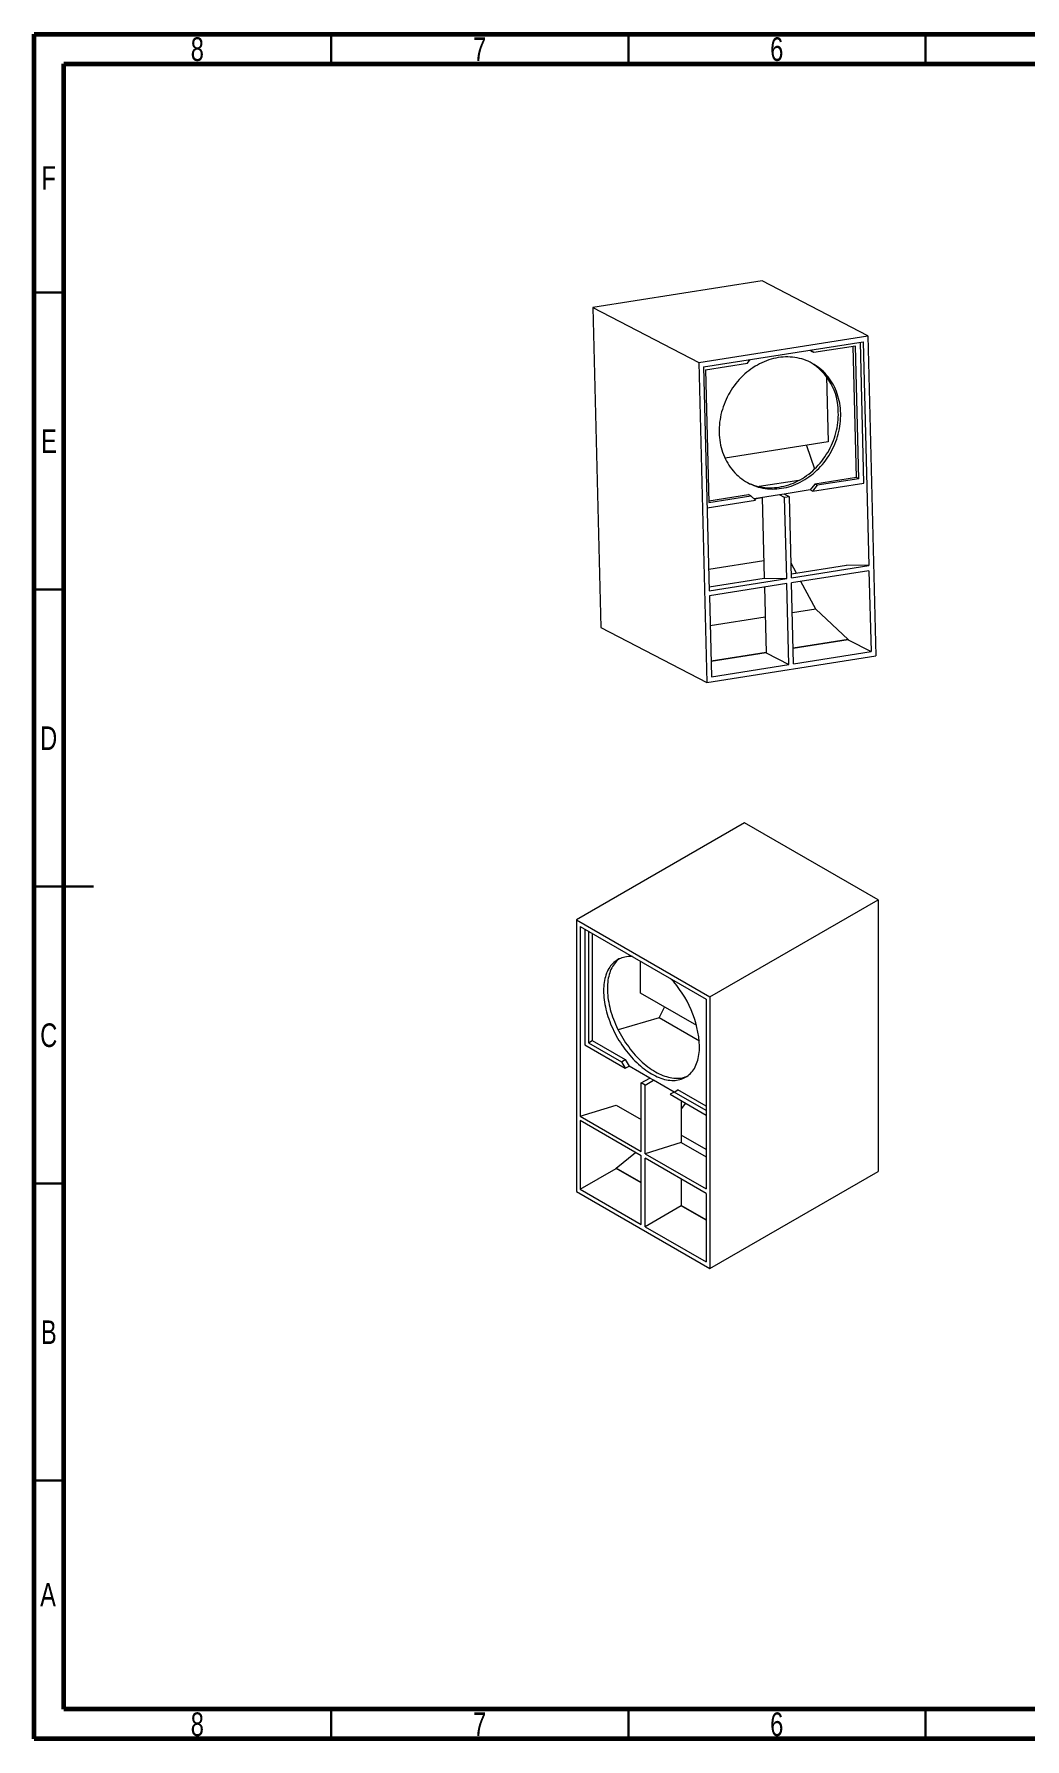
# Model space of a CAD drawing. Header units: millimetres. Extents: x 0.015 to 0.415, y 0.005 to 0.292.
# Drawn here: x 0.015 to 0.1817, y 0.005 to 0.292 of the extents above; entities that cross this region are included whole.
import ezdxf

# ---------------------------------------------------------------- set-up
doc = ezdxf.new("R2010")
doc.units = ezdxf.units.MM
doc.styles.add('SLDTEXTSTYLE0', font='TXT', dxfattribs={"width": 0.75})

msp = doc.modelspace()

# ---------------------------------------------------------------- linework, layer by layer
at = {"color": 7, "linetype": 'Continuous', "lineweight": 60}
for p, q in [((0.015, 0.005000000000000001), (0.015, 0.292)), ((0.015, 0.292), (0.415, 0.292)), ((0.02, 0.01), (0.02, 0.287)), ((0.02, 0.287), (0.41, 0.287)), ((0.41, 0.01), (0.02, 0.01)), ((0.415, 0.005000000000000001), (0.015, 0.005000000000000001))]:
    msp.add_line(p, q, dxfattribs=at)
at = {"color": 7, "linetype": 'Continuous', "lineweight": 30}
for p, q in [((0.06499999999999997, 0.287), (0.06499999999999997, 0.292)), ((0.115, 0.287), (0.115, 0.292)), ((0.165, 0.287), (0.165, 0.292)), ((0.02, 0.2485), (0.015, 0.2485)), ((0.02, 0.1985), (0.015, 0.1985)), ((0.015, 0.1485), (0.025, 0.1485)), ((0.02, 0.1485), (0.015, 0.1485)), ((0.02, 0.09849999999999999), (0.015, 0.09849999999999999)), ((0.02, 0.04849999999999999), (0.015, 0.04849999999999999)), ((0.06499999999999997, 0.01), (0.06499999999999997, 0.005000000000000001)), ((0.115, 0.01), (0.115, 0.005000000000000001)), ((0.165, 0.01), (0.165, 0.005000000000000001))]:
    msp.add_line(p, q, dxfattribs=at)
at = {"color": 7, "linetype": 'Continuous', "lineweight": 15}
for p, q in [((0.137481289473212, 0.250470158397093), (0.1090173702700463, 0.2459793879883257)), ((0.1552901172929815, 0.241212748700385), (0.137481289473212, 0.250470158397093)), ((0.1090173702700463, 0.2459793879883257), (0.1103766875939757, 0.1920768100874529)), ((0.1090173702700463, 0.2459793879883257), (0.1268261980898158, 0.2367219782916178)), ((0.1268261980898158, 0.2367219782916178), (0.1552901172929815, 0.241212748700385)), ((0.1552901172929815, 0.241212748700385), (0.1566494346169108, 0.1873101707995122)), ((0.1276536268800508, 0.2359827841367879), (0.1545063808453014, 0.2402193599941154)), ((0.1458057323857256, 0.2385802710900138), (0.1455523086920601, 0.2388066704071077)), ((0.1462064310116704, 0.2383719793718379), (0.1456947050245486, 0.238829136365913)), ((0.1462064310116704, 0.2383719793718379), (0.1458057323857256, 0.2385802710900138)), ((0.1532329016325777, 0.2394805500545053), (0.1462064310116704, 0.2383719793718379)), ((0.1533953487551179, 0.2173577737851768), (0.1528390228275175, 0.2394184075480648)), ((0.1537960473810627, 0.2171494820670009), (0.1532329016325777, 0.2394805500545053)), ((0.1546234761712976, 0.216410287912171), (0.1540249734168945, 0.2401434080417992)), ((0.1545063808453014, 0.2402193599941154), (0.1554566892958699, 0.2025356827652016)), ((0.1268261980898158, 0.2367219782916178), (0.1281855154137451, 0.182819400390745)), ((0.1276536268800508, 0.2359827841367879), (0.1286039353306192, 0.1982991069078741)), ((0.1279913129052421, 0.2354981687486174), (0.1350177835261493, 0.2366067394312848)), ((0.1279913129052421, 0.2354981687486174), (0.1285544586537271, 0.213167100761113)), ((0.1350177835261493, 0.2366067394312848), (0.1355024878439898, 0.2372211038603579)), ((0.1483273373167438, 0.2343469309081588), (0.1486049468266579, 0.223338560772103)), ((0.1486049468266579, 0.223338560772103), (0.1312559117916706, 0.2206013926189865)), ((0.1449669628270205, 0.2227645937517314), (0.1463319194591511, 0.2187960818544868)), ((0.1436963049638769, 0.2168743624137703), (0.1370124583031374, 0.2158198477284754)), ((0.1455851416865305, 0.2152558143962398), (0.1411991918722063, 0.214563840339543)), ((0.1463688781342106, 0.2162492031025094), (0.1455851416865305, 0.2152558143962398)), ((0.1459858403124753, 0.2150475226780639), (0.1455851416865305, 0.2152558143962398)), ((0.1459858403124753, 0.2150475226780639), (0.1546234761712976, 0.216410287912171)), ((0.1467695767601554, 0.2160409113843335), (0.1459858403124753, 0.2150475226780639)), ((0.1533953487551179, 0.2173577737851768), (0.1463688781342106, 0.2162492031025094)), ((0.1467695767601554, 0.2160409113843335), (0.1463688781342106, 0.2162492031025094)), ((0.1537960473810627, 0.2171494820670009), (0.1467695767601554, 0.2160409113843335)), ((0.1537960473810627, 0.2171494820670009), (0.1533953487551179, 0.2173577737851768)), ((0.1282521296344539, 0.2122496640071596), (0.1364083580648693, 0.2135364772889504)), ((0.1285476388328424, 0.2134375349857294), (0.1351802306486895, 0.2144839631619563)), ((0.1285544586537271, 0.213167100761113), (0.1355809292746343, 0.2142756714437803)), ((0.1355809292746343, 0.2142756714437803), (0.1351802306486895, 0.2144839631619563)), ((0.1355809292746343, 0.2142756714437803), (0.1364083580648693, 0.2135364772889504)), ((0.1403936092532487, 0.2144367430638232), (0.136150055771413, 0.2137672349659317)), ((0.1375070087180737, 0.2139079076923101), (0.1362198990336514, 0.2137048395890604)), ((0.1375051646828075, 0.2139810313499261), (0.1378471700697985, 0.2004190972155819)), ((0.1411991918722063, 0.214563840339543), (0.1403936092532487, 0.2144367430638232)), ((0.1412840506442372, 0.2139738725789878), (0.1403936092532487, 0.2144367430638232)), ((0.1420896332631947, 0.2141009698547076), (0.1411991918722063, 0.214563840339543)), ((0.1420896332631947, 0.2141009698547076), (0.1412840506442372, 0.2139738725789878)), ((0.1416275210037658, 0.200353846198678), (0.1412840506442372, 0.2139738725789878)), ((0.1424331036227233, 0.2004809434743978), (0.1420896332631947, 0.2141009698547076)), ((0.1377744963909392, 0.2033009104368947), (0.1285146415217009, 0.2018399773187445)), ((0.1432540363614745, 0.2012721419060726), (0.1423716953556748, 0.202916036325839)), ((0.1424164834926643, 0.2011400006639554), (0.1516763383619026, 0.2026009337821056)), ((0.1424331036227233, 0.2004809434743978), (0.1554566892958699, 0.2025356827652016)), ((0.1554785354671473, 0.2016693913346519), (0.1424549497940008, 0.199614652043848)), ((0.1554566892958699, 0.2025356827652016), (0.1516763383619026, 0.2026009337821056)), ((0.1554785354671473, 0.2016693913346519), (0.1558220058266759, 0.1880493649543421)), ((0.1285873152005603, 0.1989581640974318), (0.1378471700697985, 0.2004190972155819)), ((0.1286039353306192, 0.1982991069078741), (0.1416275210037658, 0.200353846198678)), ((0.1416493671750432, 0.1994875547681282), (0.1286257815018967, 0.1974328154773244)), ((0.1378471700697985, 0.2004190972155819), (0.1416275210037658, 0.200353846198678)), ((0.1378856363711349, 0.1988937485954745), (0.138162601493064, 0.1879109311195308)), ((0.1419928375345718, 0.1858675283878184), (0.1416493671750432, 0.1994875547681282)), ((0.1427984201535293, 0.1859946256635382), (0.1424549497940008, 0.199614652043848)), ((0.1465250110503069, 0.1951779708284233), (0.1440118351290022, 0.1998602828209158)), ((0.1286257815018967, 0.1974328154773244), (0.1289692518614252, 0.1838127890970145)), ((0.1465250110503069, 0.1951779708284233), (0.1425825200493809, 0.19455596154722)), ((0.1465250110503069, 0.1951779708284233), (0.151991769785168, 0.1900927676860545)), ((0.1380132066265151, 0.1938350580988464), (0.1287533517572768, 0.1923741249806963)), ((0.1103766875939757, 0.1920768100874529), (0.1281855154137451, 0.182819400390745)), ((0.151991769785168, 0.1900927676860545), (0.1427319149159298, 0.1886318345679043)), ((0.1519931078454254, 0.1900397080391343), (0.1427332529761872, 0.1885787749209842)), ((0.151991769785168, 0.1900927676860545), (0.1519931078454254, 0.1900397080391343)), ((0.1519931078454254, 0.1900397080391343), (0.1558220058266759, 0.1880493649543421)), ((0.1281855154137451, 0.182819400390745), (0.1566494346169108, 0.1873101707995122)), ((0.138162601493064, 0.1879109311195308), (0.1289027466238257, 0.1864499980013807)), ((0.1381639395533214, 0.1878578714726106), (0.1289040846840831, 0.1863969383544605)), ((0.138162601493064, 0.1879109311195308), (0.1381639395533214, 0.1878578714726106)), ((0.1381639395533214, 0.1878578714726106), (0.1419928375345718, 0.1858675283878184)), ((0.1427984201535293, 0.1859946256635382), (0.1558220058266759, 0.1880493649543421)), ((0.1289692518614252, 0.1838127890970145), (0.1419928375345718, 0.1858675283878184)), ((0.1345211594635144, 0.1592233362100547), (0.1062368882160524, 0.1428951739736005)), ((0.1570071551052465, 0.1462424472320736), (0.1345211594635144, 0.1592233362100547)), ((0.1287228838577846, 0.1299142849956195), (0.1570071551052465, 0.1462424472320736)), ((0.1570071551052465, 0.1462424472320736), (0.1570071551052465, 0.1005161617664716)), ((0.1062368882160524, 0.1428951739736005), (0.1287228838577846, 0.1299142849956195)), ((0.1062368882160524, 0.1428951739736005), (0.1062368882160524, 0.09716888850799854)), ((0.1068732843191203, 0.1417929035925831), (0.1280864877547167, 0.1295467819152425)), ((0.1068732843191203, 0.1417929035925831), (0.1068732843191203, 0.109825330807256)), ((0.1076511017784255, 0.1413438791310807), (0.1076511017784255, 0.1218284077569419)), ((0.1082874978814934, 0.1409764954807604), (0.1082874978814934, 0.1221959108373188)), ((0.1089238939845613, 0.1406091118304402), (0.1089238939845613, 0.1225632944876391)), ((0.1170556219682066, 0.1305236849481059), (0.1170556219682066, 0.1359147651874596)), ((0.1264880557284081, 0.1250784568432807), (0.1170556219682066, 0.1305236849481059)), ((0.1280864877547167, 0.1295467819152425), (0.1280864877547167, 0.09757920912991538)), ((0.1287228838577846, 0.1299142849956195), (0.1287228838577846, 0.08418799953001745)), ((0.1201653163851919, 0.1263902949135045), (0.1132567705013438, 0.1243911487007023)), ((0.1201653163851919, 0.1263902949135045), (0.1210892261274303, 0.1281951348315689)), ((0.126939612635439, 0.1224795769302097), (0.1201653163851919, 0.1263902949135045)), ((0.1076511017784255, 0.1218284077569419), (0.1144746822168757, 0.1178892386173973)), ((0.1082874978814934, 0.1221959108373188), (0.1089238939845613, 0.1225632944876391)), ((0.1082874978814934, 0.1221959108373188), (0.1138382861138078, 0.1189915089984147)), ((0.1089238939845613, 0.1225632944876391), (0.1144746822168757, 0.1193588926487349)), ((0.1138382861138078, 0.1189915089984147), (0.1144746822168757, 0.1193588926487349)), ((0.1138382861138078, 0.1189915089984147), (0.1144746822168757, 0.1178892386173973)), ((0.1144746822168757, 0.1193588926487349), (0.1151110783199436, 0.1182566222677175)), ((0.1144746822168757, 0.1178892386173973), (0.1151110783199436, 0.1182566222677175)), ((0.1185759015477577, 0.1162564223937519), (0.1151110783199436, 0.1182566222677175)), ((0.1171616879853846, 0.1154400142819292), (0.1185759015477577, 0.1162564223937519)), ((0.1171616879853846, 0.1038859617937458), (0.1171616879853846, 0.1154400142819292)), ((0.1177980840884525, 0.115072630631609), (0.1171616879853846, 0.1154400142819292)), ((0.1177980840884525, 0.115072630631609), (0.1192122976508256, 0.1158890387434317)), ((0.1177980840884525, 0.1035185781434256), (0.1177980840884525, 0.115072630631609)), ((0.1192122976508256, 0.1158890387434317), (0.1185759015477577, 0.1162564223937519)), ((0.1226770174547792, 0.1138888985747898), (0.1192122976508256, 0.1158890387434317)), ((0.1226771208786396, 0.1138889582995228), (0.1220407247755717, 0.1135214552191458)), ((0.1220407247755717, 0.1135214552191458), (0.1280864877547167, 0.1100313105411037)), ((0.1226771208786396, 0.1138889582995228), (0.1233135169817075, 0.114256341949843)), ((0.1280864877547167, 0.1107661972718009), (0.1226771208786396, 0.1138889582995228)), ((0.1280864877547167, 0.1115009645724413), (0.1233135169817075, 0.114256341949843)), ((0.1238792024066568, 0.1124601246737763), (0.1238792024066568, 0.1053960514004917)), ((0.1246006995554883, 0.1120436132354511), (0.1238792024066568, 0.1110839152732004)), ((0.1068732843191203, 0.109825330807256), (0.1129544026373246, 0.1117028040643222)), ((0.1068732843191203, 0.109825330807256), (0.1171616879853846, 0.1038859617937458)), ((0.1171616879853846, 0.1031510750630486), (0.1068732843191203, 0.1090904440765589)), ((0.1068732843191203, 0.1090904440765589), (0.1068732843191203, 0.0975363915883755)), ((0.1129544026373246, 0.1117028040643222), (0.1171616879853846, 0.1092739899316496)), ((0.1280864877547167, 0.104204190830647), (0.1238792024066568, 0.1066330049633195)), ((0.1129544026373246, 0.1010919576849334), (0.1162087940742254, 0.103701169008882)), ((0.1238792024066568, 0.1053960514004917), (0.1177980840884525, 0.1035185781434256)), ((0.1177980840884525, 0.1035185781434256), (0.1280864877547167, 0.09757920912991538)), ((0.1238792024066568, 0.1053960514004917), (0.1280864877547167, 0.1029672372678192)), ((0.1068732843191203, 0.0975363915883755), (0.1129544026373246, 0.1010469464692131)), ((0.1129544026373246, 0.1010469464692131), (0.1129544026373246, 0.1010919576849334)), ((0.1171616879853846, 0.09866314355226087), (0.1129544026373246, 0.1010919576849334)), ((0.1171616879853846, 0.09861813233654058), (0.1129544026373246, 0.1010469464692131)), ((0.1171616879853846, 0.09159702257486528), (0.1171616879853846, 0.1031510750630486)), ((0.1177980840884525, 0.09122963892454505), (0.1177980840884525, 0.1027836914127284)), ((0.1280864877547167, 0.0968443223992182), (0.1177980840884525, 0.1027836914127284)), ((0.1287228838577846, 0.08418799953001745), (0.1570071551052465, 0.1005161617664716)), ((0.1238792024066568, 0.09927313653189075), (0.1238792024066568, 0.09478520502110298)), ((0.1062368882160524, 0.09716888850799854), (0.1287228838577846, 0.08418799953001745)), ((0.1068732843191203, 0.0975363915883755), (0.1171616879853846, 0.09159702257486528)), ((0.1238792024066568, 0.09474019380538269), (0.1177980840884525, 0.09122963892454505)), ((0.1238792024066568, 0.09478520502110298), (0.1238792024066568, 0.09474019380538269)), ((0.1280864877547167, 0.09235639088843044), (0.1238792024066568, 0.09478520502110298)), ((0.1280864877547167, 0.09231137967271015), (0.1238792024066568, 0.09474019380538269)), ((0.1280864877547167, 0.0968443223992182), (0.1280864877547167, 0.08529026991103485)), ((0.1177980840884525, 0.09122963892454505), (0.1280864877547167, 0.08529026991103485))]:
    msp.add_line(p, q, dxfattribs=at)
at = {"color": 7, "linetype": 'Continuous', "lineweight": 15, "flags": 128}
for points in [[(0.1507194053189738, 0.2281455464316506), (0.1507006333881317, 0.2285760462020825), (0.15066612199797, 0.229003394382026), (0.1506159243625508, 0.2294269320315623), (0.1505501178829897, 0.2298460060863347), (0.1504688040281084, 0.2302599703645257), (0.1503721081779772, 0.230668186563223), (0.1502601794305885, 0.2310700252426364), (0.150133190371958, 0.231464866796648), (0.1499913368100098, 0.2318521024082004), (0.1498348374726546, 0.2322311349880477), (0.1496639336705274, 0.2326013800954249), (0.1494788889249035, 0.2329622668392121), (0.1492799885613686, 0.233313238758208), (0.1490675392698666, 0.2336537546791526), (0.1488418686318063, 0.2339832895511768), (0.1486033246149547, 0.2343013352553931), (0.1483522750368957, 0.234607401388378), (0.1480891069978824, 0.2349010160183385), (0.147814226283956, 0.235181726412797), (0.1475280567412537, 0.2354490997366714), (0.1472310396224684, 0.2357027237196758), (0.1469236329064689, 0.2359422072920117), (0.1466063105921301, 0.2361671811873685), (0.1462795619674607, 0.2363772985123059), (0.1459438908551567, 0.2365722352811387), (0.1455998148357434, 0.2367516909154985), (0.1452478644495036, 0.2369153887078043), (0.1448885823784229, 0.2370630762479256), (0.1445225226094138, 0.2371945258123799), (0.1441502495801075, 0.2373095347154666), (0.1437723373085323, 0.2374079256217932), (0.1433893685080192, 0.2374895468197135), (0.1430019336887007, 0.2375542724552564), (0.1426106302469862, 0.2376020027261834), (0.1422160615444206, 0.2376326640358762), (0.1418188359773444, 0.2376462091068176), (0.1414195660387905, 0.23764261705349), (0.1410188673740645, 0.2376218934145793), (0.1406173578314642, 0.2375840701444347), (0.1402156565096023, 0.237529205563797), (0.1398143828028012, 0.2374573842698732), (0.1394141554460319, 0.2373687170058927), (0.1390155915608695, 0.2372633404903497), (0.1386193057039364, 0.2371414172061935), (0.1382259089193006, 0.2370031351502911), (0.1378360077962901, 0.2368487075435496), (0.137450203534176, 0.2366783725021457), (0.1370690910151667, 0.236492392670367), (0.1366932578871431, 0.236291054815634), (0.1363232836575475, 0.2360746693863255), (0.1359597387998259, 0.2358435700330896), (0.1356031838737984, 0.2355981130943784), (0.1352541686613175, 0.2353386770470005), (0.1349132313185436, 0.2350656619225366), (0.1345808975461477, 0.2347794886905201), (0.1342576797787188, 0.2344805986093325), (0.1339440763946269, 0.2341694525458149), (0.13364057094756, 0.2338465302646452), (0.1333476314209188, 0.2335123296885748), (0.1330657095062208, 0.2331673661306688), (0.1327952399066243, 0.2328121714997301), (0.1325366396666479, 0.2324472934801344), (0.1322903075291179, 0.2320732946873412), (0.1320566233203359, 0.231690751800381), (0.131835947364414, 0.2313002546726581), (0.1316286199276814, 0.2309024054224397), (0.131434960694018, 0.2304978175044331), (0.1312552682719256, 0.2300871147638825), (0.1310898197340946, 0.2296709304746457), (0.1309388701901784, 0.229249906362731), (0.1308026523934326, 0.2288246916168026), (0.1306813763818267, 0.2283959418871783), (0.1305752291541802, 0.2279643182748651), (0.1304843743818244, 0.2275304863121883), (0.1304089521562331, 0.2270951149365896), (0.1303490787730114, 0.2266588754591738), (0.1303048465525765, 0.2262224405295959), (0.1302763236978063, 0.2257864830988839), (0.1302635541888755, 0.2253516753817969), (0.1302665577154413, 0.2249186878203194), (0.1302853296462834, 0.2244881880498876), (0.1303198410364452, 0.2240608398699441), (0.1303700386718643, 0.2236373022204077), (0.1304358451514254, 0.2232182281656354), (0.1305171590063068, 0.2228042638874444), (0.1306138548564379, 0.2223960476887471), (0.1307257836038266, 0.2219942090093337), (0.1308527726624571, 0.221599367455322), (0.1309946262244053, 0.2212121318437697), (0.1311511255617605, 0.2208330992639224), (0.1313220293638878, 0.2204628541565452), (0.1315070741095116, 0.220101967412758), (0.1317059744730465, 0.2197509954937621), (0.1319184237645486, 0.2194104795728175), (0.1321440944026089, 0.2190809447007933), (0.1323826384194605, 0.218762898996577), (0.1326336879975194, 0.2184568328635921), (0.1328968560365328, 0.2181632182336316), (0.1331717367504592, 0.2178825078391731), (0.1334579062931615, 0.2176151345152988), (0.1337549234119468, 0.2173615105322943), (0.1340623301279463, 0.2171220269599584), (0.1343796524422851, 0.2168970530646017), (0.1347064010669545, 0.2166869357396642), (0.1350420721792585, 0.2164919989708314), (0.1353861481986718, 0.2163125433364716), (0.1357380985849116, 0.2161488455441658), (0.1360973806559922, 0.2160011580040446), (0.1364634404250014, 0.2158697084395902), (0.1368357134543077, 0.2157546995365035), (0.1372136257258829, 0.215656308630177), (0.137596594526396, 0.2155746874322567), (0.1379840293457145, 0.2155099617967137), (0.138375332787429, 0.2154622315257868), (0.1387699014899946, 0.215431570216094), (0.1391671270570708, 0.2154180251451526), (0.1395663969956247, 0.2154216171984801), (0.1399670956603507, 0.2154423408373908), (0.140368605202951, 0.2154801641075355), (0.1407703065248129, 0.2155350286881731), (0.141171580231614, 0.2156068499820969), (0.1415718075883833, 0.2156955172460775), (0.1419703714735457, 0.2158008937616205), (0.1423666573304788, 0.2159228170457766), (0.1427600541151146, 0.2160610991016791), (0.1431499552381251, 0.2162155267084206), (0.1435357595002392, 0.2163858617498245), (0.1439168720192485, 0.2165718415816032), (0.1442927051472721, 0.2167731794363362), (0.1446626793768676, 0.2169895648656447), (0.1450262242345893, 0.2172206642188806), (0.1453827791606168, 0.2174661211575918), (0.1457317943730977, 0.2177255572049697), (0.1460727317158716, 0.2179985723294336), (0.1464050654882675, 0.2182847455614501), (0.1467282832556964, 0.2185836356426377), (0.1470418866397882, 0.2188947817061553), (0.1473453920868552, 0.219217703987325), (0.1476383316134963, 0.2195519045633954), (0.1479202535281944, 0.2198968681213014), (0.1481907231277908, 0.2202520627522402), (0.1484493233677672, 0.2206169407718358), (0.1486956555052972, 0.220990939564629), (0.1489293397140792, 0.2213734824515893), (0.1491500156700011, 0.2217639795793122), (0.1493573431067338, 0.2221618288295305), (0.1495510023403971, 0.2225664167475372), (0.1497306947624895, 0.2229771194880877), (0.1498961433003205, 0.2233933037773245), (0.1500470928442368, 0.2238143278892392), (0.1501833106409825, 0.2242395426351677), (0.1503045866525884, 0.2246682923647919), (0.1504107338802349, 0.2250999159771051), (0.1505015886525907, 0.225533747939782), (0.150577010878182, 0.2259691193153806), (0.1506368842614037, 0.2264053587927964), (0.1506811164818386, 0.2268417937223743), (0.1507096393366088, 0.2272777511530864), (0.1507224088455396, 0.2277125588701733), (0.1507194053189738, 0.2281455464316506)], [(0.1350244780965382, 0.2165017164426493), (0.1353373999589668, 0.2163571372623417), (0.1356966820300474, 0.2162094497222205), (0.1360627417990565, 0.2160780001577662), (0.1364350148283629, 0.2159629912546794), (0.1368129270999381, 0.2158646003483529), (0.1371958959004511, 0.2157829791504326), (0.1375833307197697, 0.2157182535148896), (0.1379746341614842, 0.2156705232439627), (0.1383692028640498, 0.2156398619342699), (0.138766428431126, 0.2156263168633285), (0.1391656983696799, 0.2156299089166561), (0.1395663970344059, 0.2156506325555668), (0.1399679065770062, 0.2156884558257114), (0.1403696078988681, 0.2157433204063491), (0.1407708816056692, 0.2158151417002729), (0.1411711089624385, 0.2159038089642534), (0.1415696728476009, 0.2160091854797964), (0.141965958704534, 0.2161311087639526), (0.1423593554891698, 0.2162693908198551), (0.1427492566121802, 0.2164238184265965), (0.1431350608742944, 0.2165941534680004), (0.1435161733933036, 0.2167801332997791), (0.1438920065213273, 0.2169814711545121), (0.1442619807509228, 0.2171978565838206), (0.1446255256086445, 0.2174289559370566), (0.144982080534672, 0.2176744128757677), (0.1453310957471529, 0.2179338489231456), (0.1456720330899267, 0.2182068640476095), (0.1460043668623227, 0.218493037279626), (0.1463275846297516, 0.2187919273608137), (0.1466411880138434, 0.2191030734243312), (0.1469446934609104, 0.219425995705501), (0.1472376329875515, 0.2197601962815713), (0.1475195549022495, 0.2201051598394773), (0.147790024501846, 0.2204603544704161), (0.1480486247418224, 0.2208252324900117), (0.1482949568793524, 0.2211992312828049), (0.1485286410881344, 0.2215817741697652), (0.1487493170440563, 0.2219722712974881), (0.148956644480789, 0.2223701205477064), (0.1491503037144523, 0.2227747084657131), (0.1493299961365447, 0.2231854112062636), (0.1494954446743757, 0.2236015954955004), (0.1496463942182919, 0.2240226196074151), (0.1497826120150377, 0.2244478343533436), (0.1499038880266436, 0.2248765840829678), (0.1500100352542901, 0.2253082076952811), (0.1501008900266459, 0.2257420396579579), (0.1501763122522372, 0.2261774110335566), (0.1502361856354589, 0.2266136505109723), (0.1502804178558938, 0.2270500854405502), (0.150308940710664, 0.2274860428712623), (0.1503217102195948, 0.2279208505883492), (0.150318706693029, 0.2283538381498266)], [(0.1157102497859523, 0.1366914320164568), (0.1155118752813896, 0.1367040556494024), (0.1152264488303224, 0.1367089613915585), (0.1149466776309044, 0.1366977856458779), (0.1146729930700467, 0.1366705456445502), (0.1144058171495053, 0.1366272833896832), (0.1141455618351842, 0.1365680655885381), (0.1138926284219145, 0.1364929835506722), (0.1136474069146864, 0.1364021530471457), (0.1134102754272901, 0.1362957141320116), (0.1131815995992916, 0.1361738309263621), (0.1129617320322428, 0.1360366913652661), (0.1127510117459958, 0.1358845069079868), (0.1125497636559587, 0.1357175122119267), (0.1123582980720995, 0.1355359647708031), (0.112176910220471, 0.1353401445176114), (0.112005879787993, 0.1351303533929888), (0.1118454704911959, 0.1349069148796433), (0.1116959296695886, 0.1346701735035674), (0.1115574879042792, 0.1344204943028038), (0.1114303586624353, 0.1341582622645828), (0.1113147379681333, 0.1338838817317004), (0.1112108041001034, 0.1335977757790509), (0.1111187173168369, 0.1333003855612758), (0.111038619609479, 0.1329921696325357), (0.1109706344828889, 0.1326736032394528), (0.110914866765204, 0.132345177588315), (0.1108714024462029, 0.1320073990876717), (0.1108403085447153, 0.1316607885674881), (0.1108216330052833, 0.1313058804760636), (0.1108154046242353, 0.1309432220559508), (0.1108216330052833, 0.1305733725001476), (0.1108403085447153, 0.1301969020898619), (0.110871402446203, 0.129814391315179), (0.110914866765204, 0.1294264299799888), (0.1109706344828889, 0.1290336162925499), (0.111038619609479, 0.1286365559430968), (0.1111187173168369, 0.1282358611699089), (0.1112108041001034, 0.1278321498152833), (0.1113147379681333, 0.1274260443728675), (0.1114303586624353, 0.1270181710278184), (0.1115574879042793, 0.1266091586912708), (0.1116959296695887, 0.1261996380306021), (0.111845470491196, 0.1257902404969881), (0.1120058797879931, 0.1253815973517522), (0.1121769102204711, 0.124974338693005), (0.1123582980720996, 0.1245690924840799), (0.1125497636559588, 0.1241664835852579), (0.1127510117459959, 0.1237671327902796), (0.1129617320322429, 0.1233716558691252), (0.1131815995992917, 0.1229806626185424), (0.1134102754272902, 0.1225947559217839), (0.1136474069146865, 0.1222145308190049), (0.1138926284219146, 0.1218405735897547), (0.1141455618351843, 0.1214734608489759), (0.1144058171495054, 0.1211137586579057), (0.1146729930700468, 0.1207620216512513), (0.1149466776309045, 0.1204187921819823), (0.1152264488303225, 0.1200845994850627), (0.1155118752813897, 0.1197599588614083), (0.1158025168772065, 0.1194453708833304), (0.1160979254694985, 0.1191413206226894), (0.1163976455596278, 0.1188482769029491), (0.1167012150009397, 0.1185666915762853), (0.1170081657113588, 0.1182969988268619), (0.1173180243951379, 0.1180396145013507), (0.1176303132726456, 0.1177949354677262), (0.1179445508170679, 0.1175633390033235), (0.1182602524968877, 0.1173451822131043), (0.1185769315229973, 0.1171408014790267), (0.1188940995992917, 0.1169505119413689), (0.1192112676755861, 0.1167746070128056), (0.1195279467016957, 0.1166133579259866), (0.1198436483815155, 0.1164670133153163), (0.1201578859259378, 0.1163357988335772), (0.1204701748034455, 0.1162199168039894), (0.1207800334872246, 0.1161195459082432), (0.1210869841976437, 0.1160348409109849), (0.1213905536389556, 0.1159659324211807), (0.1216902737290849, 0.1159129266907272), (0.1219856823213768, 0.115875905450619), (0.1222763239171937, 0.1158549257849249), (0.1225617503682608, 0.1158500200427688), (0.1228415215676789, 0.1158611957884495), (0.1231152061285365, 0.1158884357897771), (0.123382382049078, 0.1159316980446442), (0.1236426373633991, 0.1159909158457892), (0.1238955707766688, 0.1160659978836552), (0.1241407922838968, 0.1161568283871817), (0.1243779237712931, 0.1162632673023158), (0.1246065995992917, 0.1163851505079652), (0.1248264671663405, 0.1165222900690612), (0.1250371874525875, 0.1166744745263405), (0.1252384355426246, 0.1168414692224006), (0.1254299011264837, 0.1170230166635242), (0.1256112889781122, 0.1172188369167159), (0.1257823194105902, 0.1174286280413386), (0.1259427287073873, 0.1176520665546841), (0.1260922695289946, 0.1178888079307599), (0.126230711294304, 0.1181384871315236), (0.1263578405361479, 0.1184007191697446), (0.1264734612304499, 0.118675099702627), (0.1265773950984798, 0.1189612056552765), (0.1266694818817463, 0.1192585958730516), (0.1267495795891042, 0.1195668118017917), (0.1268175647156944, 0.1198853781948746), (0.1268733324333792, 0.1202138038460124), (0.1269167967523803, 0.1205515823466557), (0.1269478906538679, 0.1208981928668393), (0.1269665661932999, 0.1212531009582638), (0.1269727945743479, 0.1216157593783764), (0.1269727945743479, 0.1216157593783764)], [(0.1135091287569366, 0.1363424312678579), (0.1133874078490637, 0.1362518905583071), (0.1131861597590266, 0.1360848958622469), (0.1129946941751675, 0.1359033484211233), (0.1128133063235389, 0.1357075281679317), (0.1126422758910609, 0.135497737043309), (0.1124818665942638, 0.1352742985299635), (0.1123323257726565, 0.1350375571538877), (0.1121938840073471, 0.134787877953124), (0.1120667547655032, 0.134525645914903), (0.1119511340712012, 0.1342512653820206), (0.1118472002031713, 0.1339651594293711), (0.1117551134199048, 0.133667769211596), (0.1116750157125469, 0.1333595532828559), (0.1116070305859568, 0.133040986889773), (0.1115512628682719, 0.1327125612386352), (0.1115077985492708, 0.1323747827379919), (0.1114767046477832, 0.1320281722178083), (0.1114580291083512, 0.1316732641263838), (0.1114518007273032, 0.131310605706271), (0.1114580291083512, 0.1309407561504679), (0.1114767046477832, 0.1305642857401821), (0.1115077985492709, 0.1301817749654993), (0.1115512628682719, 0.129793813630309), (0.1116070305859568, 0.1294009999428702), (0.1116750157125469, 0.1290039395934171), (0.1117551134199048, 0.1286032448202291), (0.1118472002031713, 0.1281995334656036), (0.1119511340712012, 0.1277934280231877), (0.1120667547655032, 0.1273855546781386), (0.1121938840073472, 0.1269765423415911), (0.1123323257726566, 0.1265670216809223), (0.1124818665942639, 0.1261576241473084), (0.112642275891061, 0.1257489810020724), (0.112813306323539, 0.1253417223433252), (0.1129946941751675, 0.1249364761344001), (0.1131861597590267, 0.1245338672355782), (0.1133874078490638, 0.1241345164405999), (0.1135981281353108, 0.1237390395194455), (0.1138179957023596, 0.1233480462688627), (0.1140466715303581, 0.1229621395721041), (0.1142838030177544, 0.1225819144693251), (0.1145290245249825, 0.1222079572400749), (0.1147819579382522, 0.1218408444992961), (0.1150422132525733, 0.121481142308226), (0.1153093891731147, 0.1211294053015715), (0.1155830737339724, 0.1207861758323025), (0.1158628449333904, 0.1204519831353829), (0.1161482713844576, 0.1201273425117285), (0.1164389129802744, 0.1198127545336506), (0.1167343215725664, 0.1195087042730096), (0.1170340416626957, 0.1192156605532694), (0.1173376111040076, 0.1189340752266055), (0.1176445618144267, 0.1186643824771821), (0.1179544204982058, 0.118406998151671), (0.1182667093757135, 0.1181623191180465), (0.1185809469201358, 0.1179307226536438), (0.1188966485999556, 0.1177125658634245), (0.1192133276260652, 0.1175081851293469), (0.1195304957023596, 0.1173178955916892), (0.119847663778654, 0.1171419906631258), (0.1201643428047636, 0.1169807415763068), (0.1204800444845834, 0.1168343969656366), (0.1207942820290057, 0.1167031824838974), (0.1211065709065134, 0.1165873004543096), (0.1214164295902925, 0.1164869295585634), (0.1217233803007116, 0.1164022245613051), (0.1220269497420235, 0.1163333160715009), (0.1223266698321528, 0.1162803103410475), (0.1226220784244447, 0.1162432891009392), (0.1229127200202616, 0.1162223094352451), (0.1231981464713287, 0.116217403693089), (0.1234779176707468, 0.1162285794387697), (0.1237516022316044, 0.1162558194400974), (0.1240187781521459, 0.1162990816949644), (0.124279033466467, 0.1163582994961095), (0.1245319668797367, 0.1164333815339754), (0.1247771883869647, 0.1165242120375019), (0.1249154665447134, 0.1165839338167888)]]:
    msp.add_lwpolyline(points, dxfattribs=at)
at = {"color": 7, "linetype": 'Continuous', "lineweight": 15}
for centre, radius, start, end in [((0.1406328410903152, 0.2284318982231732), 0.00968618014745159, 359.5382533571974, 59.41870186112085), ((0.109212713157681, 0.1207405797354175), 0.01778163185239439, 2.821134048189891, 43.65473878751762)]:
    msp.add_arc(centre, radius, start, end, dxfattribs=at)

# ---------------------------------------------------------------- texts
at = {"color": 7, "linetype": 'Continuous', "lineweight": 0, "char_height": 0.00396875, "attachment_point": 2, "style": 'SLDTEXTSTYLE0'}
for s, insert in [('8', (0.0424600369464606, 0.2914530815879046)), ('7', (0.08996003694646058, 0.2914530815879046)), ('6', (0.1399600369464606, 0.2914530815879046)), ('F', (0.01745774020906538, 0.2697632500596254)), ('E', (0.01750780890509486, 0.2254530815879046)), ('D', (0.01745268728211522, 0.1754530815879046)), ('C', (0.01745865890197456, 0.1254530815879046)), ('B', (0.01747060182411224, 0.07545308158790454)), ('A', (0.01733968814276159, 0.03126325005962537)), ('8', (0.0424600369464606, 0.00945308158790456)), ('7', (0.08996003694646058, 0.009453081587904557)), ('6', (0.1399600369464606, 0.00945308158790456))]:
    msp.add_mtext(s, dxfattribs=dict(at, insert=insert))

doc.saveas('drawing.dxf')
